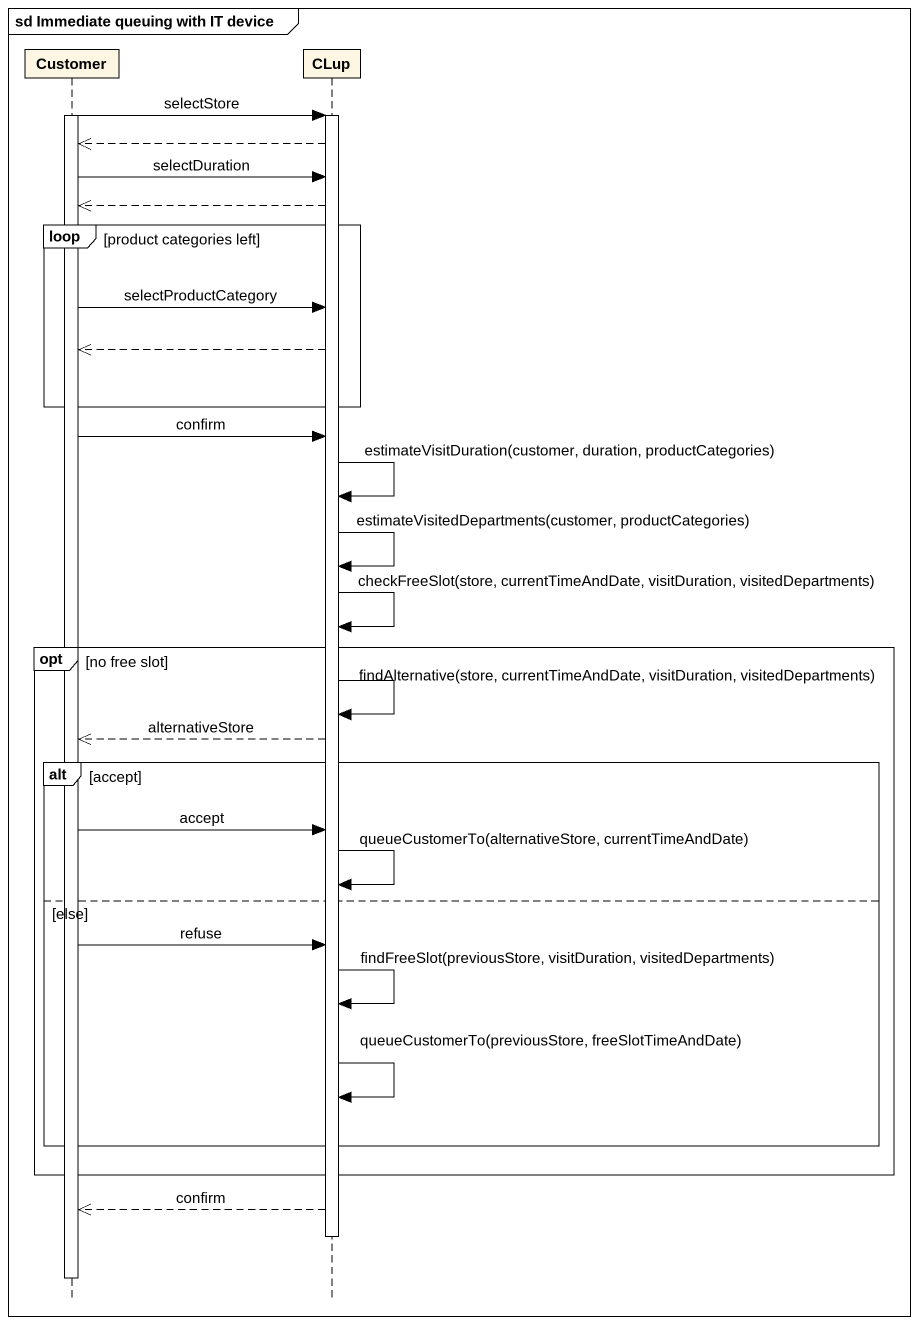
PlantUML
@startuml
mainframe sd Immediate queuing with IT device
hide footbox
participant Customer
participant CLup

activate Customer
Customer -> CLup : selectStore
activate CLup
CLup -->> Customer
Customer -> CLup : selectDuration
CLup -->> Customer
loop product categories left
  Customer -> CLup : selectProductCategory
  CLup -->> Customer
end
Customer -> CLup : confirm
CLup -> CLup : estimateVisitDuration(customer, duration, productCategories)
CLup -> CLup : estimateVisitedDepartments(customer, productCategories)
CLup -> CLup : checkFreeSlot(store, currentTimeAndDate, visitDuration, visitedDepartments)
opt no free slot
  CLup -> CLup : findAlternative(store, currentTimeAndDate, visitDuration, visitedDepartments)
  CLup -->> Customer : alternativeStore
  alt accept
    Customer -> CLup : accept
    CLup -> CLup : queueCustomerTo(alternativeStore, currentTimeAndDate)
  else else
    Customer -> CLup : refuse
    CLup -> CLup : findFreeSlot(previousStore, visitDuration, visitedDepartments)
    CLup -> CLup : queueCustomerTo(previousStore, freeSlotTimeAndDate)
  end
end
CLup -->> Customer : confirm
deactivate CLup
deactivate Customer
@enduml
